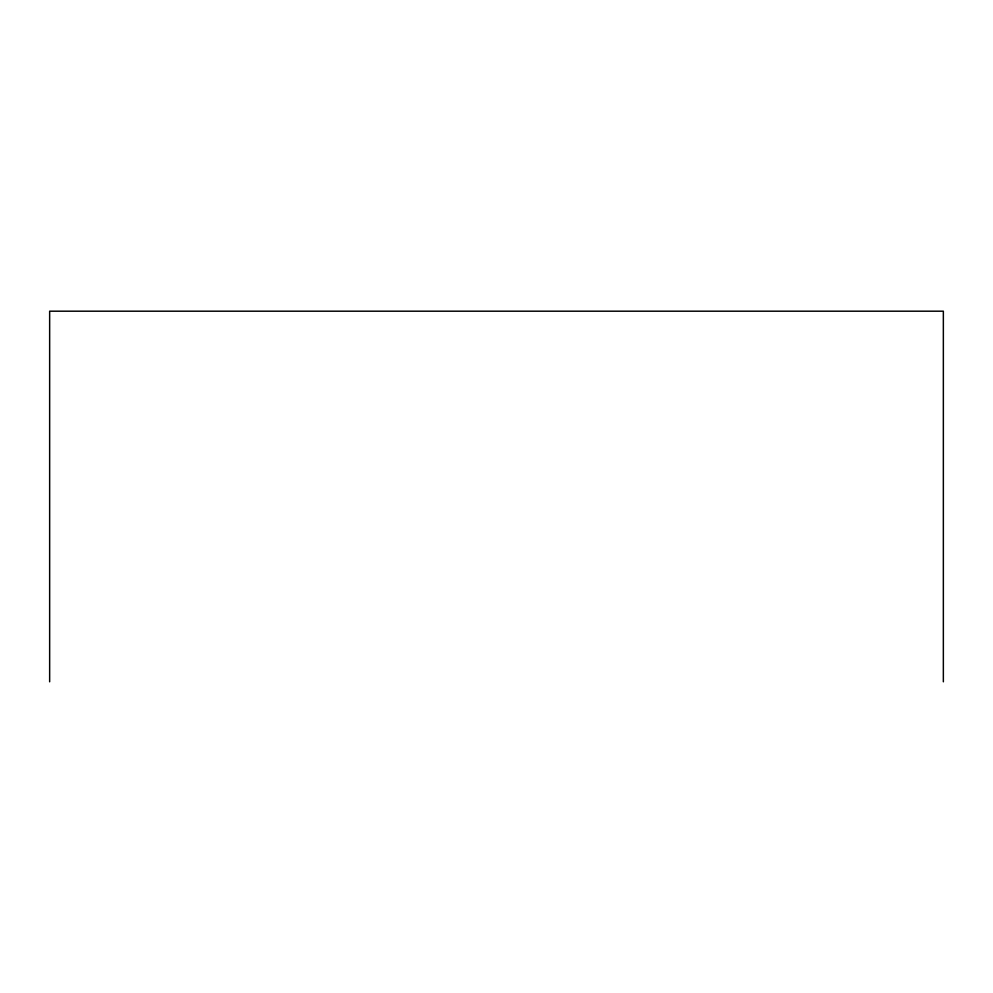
<?xml version="1.0" encoding="UTF-8"?>
<svg xmlns="http://www.w3.org/2000/svg" width="993" height="993" viewBox="0 0 993 993"><rect width="100%" height="100%" fill="white"/><g stroke="black" fill="none" stroke-linecap="round" stroke-linejoin="round"><path stroke-width="1.49" d="M943.35 681.806L943.35 311.194L49.65 311.194L49.65 681.806"/></g></svg>
